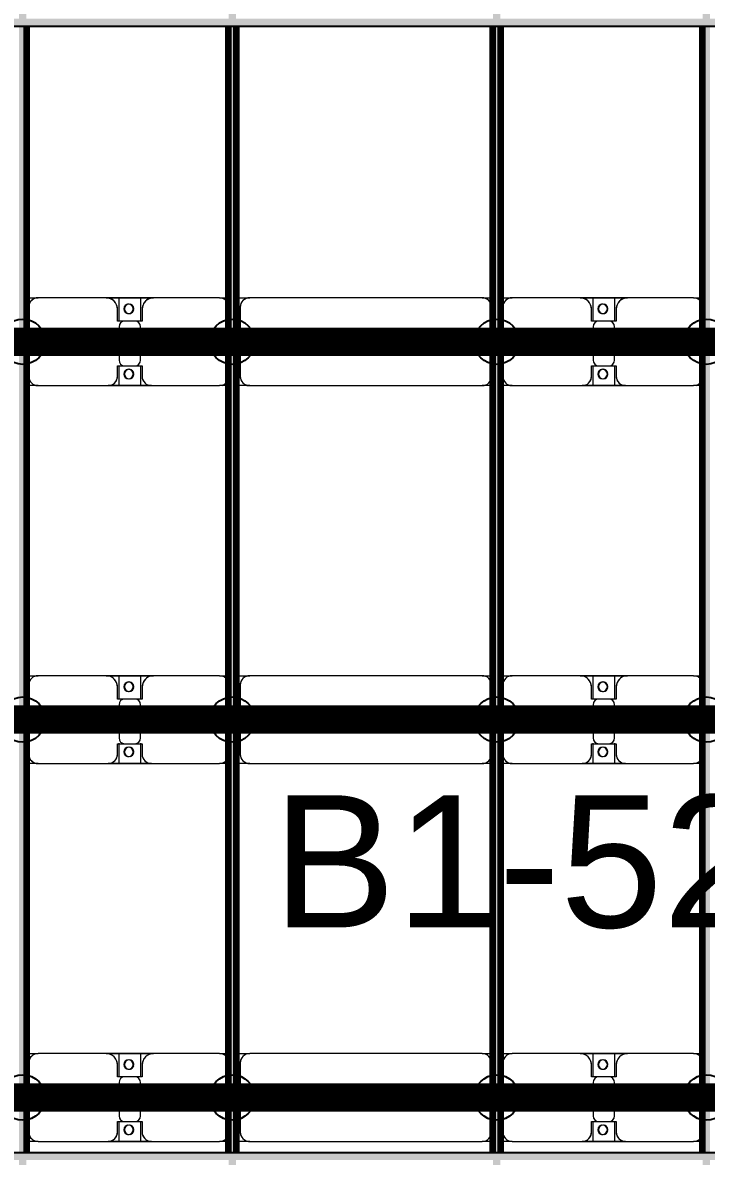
# Model space of a CAD drawing. Header units: millimetres. Extents: x -268744 to 115753, y -96240 to -10461.
# Drawn here: x -253344 to -249724, y -28627 to -22627 of the extents above; entities that cross this region are included whole.
import ezdxf

# ---------------------------------------------------------------- set-up
doc = ezdxf.new("R2010")
doc.units = ezdxf.units.MM
doc.layers.add('A-GENM', color=13, linetype='Continuous', lineweight=9)
doc.layers.add('S-BEAM', color=12, linetype='Continuous', lineweight=9)
doc.layers.add('GC-GHI CHU', color=2, linetype='Continuous')
doc.layers.add('GC-HOP 40x60 GIA CUONG', color=1, linetype='Continuous')
doc.styles.add('GC_VN', font='arial.ttf')

# ---------------------------------------------------------------- blocks, each defined once
blk = doc.blocks.new('Dầm C52 - Dầm C52-102503-KHUNG KẾT CẤU BÈ PIN 1')
at = {"layer": 'S-BEAM', "lineweight": 140}
h = blk.add_hatch(color=1, dxfattribs=at)
h.paths.add_polyline_path([(-25480.9, 20), (-25480.9, -20), (-25440.9, -20), (-25440.9, 20)])
h.paths.add_polyline_path([(-25400.9, 20), (-25400.9, -20), (-19440.9, -20), (-19443, 20), (-24983.5, 20)])
h.paths.add_polyline_path([(-19400.9, 20), (-19400.9, -20), (-13440.9, -20), (-13440.9, 20), (-17596.2, 20)])
h.paths.add_polyline_path([(-13400.9, -20), (-7440.9, -20), (-7440.9, 20), (-13400.9, 20)])
h.paths.add_polyline_path([(-7400.9, -20), (-1440.9, -20), (-1440.9, 20), (-7400.9, 20)])
h.paths.add_polyline_path([(-1400.9, -20), (4559.1, -20), (4559.1, 20), (-1400.9, 20)])
h.paths.add_polyline_path([(4599.1, -20), (10559.1, -20), (10559.1, 20), (4599.1, 20)])
h.paths.add_polyline_path([(10599.1, 20), (10599.1, -20), (16559.1, -20), (16559.1, 20), (11952.8, 20)])
h.paths.add_polyline_path([(16599.1, -20), (22559.1, -20), (22559.1, 20), (16599.1, 20)])
h.paths.add_polyline_path([(22599.1, -20), (25259.1, -20), (25259.1, 20), (22599.1, 20)])
h.paths.add_polyline_path([(25299.1, -20), (25441.8, -20), (25441.8, 20), (25299.1, 20)])
at = {"layer": 'S-BEAM', "color": 1, "lineweight": 140}
blk.add_line((22559.1, -20), (16599.1, -20), dxfattribs=at)
blk = doc.blocks.new('Dầm C52 - Dầm C52-102502-KHUNG KẾT CẤU BÈ PIN 1')
at = {"layer": 'S-BEAM', "lineweight": 140}
h = blk.add_hatch(color=1, dxfattribs=at)
h.paths.add_polyline_path([(-25480.9, 20), (-25480.9, -20), (-25440.9, -20), (-25440.9, 20)])
h.paths.add_polyline_path([(-25400.9, 20), (-25400.9, -20), (-19440.9, -20), (-19443, 20), (-24983.5, 20)])
h.paths.add_polyline_path([(-19400.9, 20), (-19400.9, -20), (-13440.9, -20), (-13440.9, 20), (-18981.3, 20)])
h.paths.add_polyline_path([(-13400.9, -20), (-7440.9, -20), (-7440.9, 20), (-13400.9, 20)])
h.paths.add_polyline_path([(-7400.9, -20), (-1440.9, -20), (-1440.9, 20), (-7400.9, 20)])
h.paths.add_polyline_path([(-1400.9, -20), (4559.1, -20), (4559.1, 20), (-1400.9, 20)])
h.paths.add_polyline_path([(4599.1, 20), (4599.1, -20), (10559.1, -20), (10559.1, 20), (5027.2, 20)])
h.paths.add_polyline_path([(10599.1, -20), (16559.1, -20), (16559.1, 20), (10599.1, 20)])
h.paths.add_polyline_path([(16599.1, 20), (16599.1, -20), (22559.1, -20), (22559.1, 20), (17031.5, 20)])
h.paths.add_polyline_path([(22599.1, -20), (25259.1, -20), (25259.1, 20), (22599.1, 20)])
h.paths.add_polyline_path([(25299.1, -20), (25480.9, -20), (25480.9, 20), (25299.1, 20)])
at = {"layer": 'S-BEAM', "color": 1, "lineweight": 140}
for p, q in [((16599.1, 20), (22559.1, 20)), ((22559.1, -20), (16599.1, -20))]:
    blk.add_line(p, q, dxfattribs=at)
blk = doc.blocks.new('Dầm C52 - Dầm C52-V19-KHUNG KẾT CẤU BÈ PIN 1')
at = {"layer": 'S-BEAM', "lineweight": 140}
h = blk.add_hatch(color=1, dxfattribs=at)
h.paths.add_polyline_path([(-25480.9, 20), (-25480.9, -20), (-25440.9, -20), (-25445.2, 20)])
h.paths.add_polyline_path([(-25400.9, -20), (-19440.9, -20), (-19443, 20), (-25400.9, 20)])
h.paths.add_polyline_path([(-19400.9, -20), (-13440.9, -20), (-13440.9, 20), (-19400.9, 20)])
h.paths.add_polyline_path([(-13400.9, -20), (-7440.9, -20), (-7440.9, 20), (-13400.9, 20)])
h.paths.add_polyline_path([(-7400.9, -20), (-1440.9, -20), (-1440.9, 20), (-7400.9, 20)])
h.paths.add_polyline_path([(-1400.9, -20), (4559.1, -20), (4559.1, 20), (-1400.9, 20)])
h.paths.add_polyline_path([(4599.1, -20), (10559.1, -20), (10559.1, 20), (4599.1, 20)])
h.paths.add_polyline_path([(10599.1, -20), (16559.1, -20), (16559.1, 20), (10599.1, 20)])
h.paths.add_polyline_path([(16599.1, -20), (22559.1, -20), (22559.1, 20), (16599.1, 20)])
h.paths.add_polyline_path([(22599.1, -20), (25259.1, -20), (25259.1, 20), (22599.1, 20)])
h.paths.add_polyline_path([(25299.1, 20), (25299.1, -20), (25441.8, -20), (25441.8, 20)])
at = {"layer": 'S-BEAM', "color": 1, "lineweight": 140}
for p, q in [((16599.1, 20), (22559.1, 20)), ((22559.1, -20), (16599.1, -20))]:
    blk.add_line(p, q, dxfattribs=at)
blk = doc.blocks.new('Dầm C52 - Dầm C52-V1-KHUNG KẾT CẤU BÈ PIN 1')
at = {"layer": 'S-BEAM', "lineweight": 140}
h = blk.add_hatch(color=1, dxfattribs=at)
h.paths.add_polyline_path([(-25480.9, 20), (-25480.9, -20), (-25440.9, -20), (-25445.2, 20)])
h.paths.add_polyline_path([(-25400.9, -20), (-19440.9, -20), (-19443, 20), (-25400.9, 20)])
h.paths.add_polyline_path([(-19400.9, 20), (-19400.9, -20), (-13440.9, -20), (-13440.9, 20), (-18981.3, 20)])
h.paths.add_polyline_path([(-13400.9, -20), (-7440.9, -20), (-7440.9, 20), (-13400.9, 20)])
h.paths.add_polyline_path([(-7400.9, 20), (-7400.9, -20), (-1440.9, -20), (-1440.9, 20), (-6977, 20)])
h.paths.add_polyline_path([(-1400.9, -20), (4559.1, -20), (4559.1, 20), (-1400.9, 20)])
h.paths.add_polyline_path([(4599.1, 20), (4599.1, -20), (10559.1, -20), (10559.1, 20), (5027.2, 20)])
h.paths.add_polyline_path([(10599.1, -20), (16559.1, -20), (16559.1, 20), (10599.1, 20)])
h.paths.add_polyline_path([(16599.1, 20), (16599.1, -20), (22559.1, -20), (22559.1, 20), (17031.5, 20)])
h.paths.add_polyline_path([(22599.1, -20), (25259.1, -20), (25259.1, 20), (22599.1, 20)])
h.paths.add_polyline_path([(25299.1, -20), (25480.9, -20), (25480.9, 20), (25299.1, 20)])
at = {"layer": 'S-BEAM', "color": 1, "lineweight": 140}
blk.add_line((16599.1, 20), (22559.1, 20), dxfattribs=at)
blk = doc.blocks.new('Dai phao do pin - DẢI PHAO ĐỠ PIN-V17-KHUNG KẾT CẤU BÈ PIN 1')
at = {"layer": 'A-GENM', "color": 7}
for p, q in [((707.6, 241.6), (769.7, 241.6)), ((707.6, 241.6), (769.7, 241.6)), ((1129.7, 241.6), (769.7, 241.6)), ((1129.7, 241.6), (1312.2, 241.6)), ((1312.2, 241.6), (1129.7, 241.6)), ((1197.8, 241.6), (1380.3, 241.6)), ((1197.8, 116.2), (1197.8, 241.6)), ((1380.3, 241.6), (1197.8, 241.6)), ((1312.2, 241.6), (1312.2, 116.2)), ((1730.3, 241.6), (1380.3, 241.6)), ((1730.3, 241.6), (1777.6, 241.6)), ((1730.3, 241.6), (1777.6, 241.6)), ((1817.6, 241.6), (1889.7, 241.6)), ((1817.6, 241.6), (1889.7, 241.6)), ((3120.3, 241.6), (1889.7, 241.6)), ((3120.3, 241.6), (3177.6, 241.6)), ((3120.3, 241.6), (3177.6, 241.6)), ((3217.6, 241.6), (3279.7, 241.6)), ((3217.6, 241.6), (3279.7, 241.6)), ((3639.7, 241.6), (3279.7, 241.6)), ((3639.7, 241.6), (3822.2, 241.6)), ((3822.2, 241.6), (3639.7, 241.6)), ((3707.8, 241.6), (3890.3, 241.6)), ((3707.8, 116.2), (3707.8, 241.6)), ((3890.3, 241.6), (3707.8, 241.6)), ((3822.2, 241.6), (3822.2, 116.2)), ((4240.3, 241.6), (3890.3, 241.6)), ((4240.3, 241.6), (4287.6, 241.6)), ((4240.3, 241.6), (4287.6, 241.6)), ((719.7, 191.6), (719.7, -173.4)), ((1189.7, 118.2), (1189.7, 181.6)), ((1320.3, 181.6), (1320.3, 118.2)), ((1839.7, 191.6), (1839.7, -173.4)), ((3170.3, -173.4), (3170.3, 191.6)), ((3229.7, 191.6), (3229.7, -173.4)), ((3699.7, 118.2), (3699.7, 181.6)), ((3830.3, 181.6), (3830.3, 118.2)), ((1282.2, 118.2), (1189.7, 118.2)), ((1197.8, 88.2), (1197.8, -88.2)), ((1320.3, 118.2), (1227.8, 118.2)), ((1312.2, -88.2), (1312.2, 88.2)), ((3792.2, 118.2), (3699.7, 118.2)), ((3707.8, 88.2), (3707.8, -88.2)), ((3830.3, 118.2), (3737.8, 118.2)), ((3822.2, -88.2), (3822.2, 88.2)), ((1189.7, -173.4), (1189.7, -118.2)), ((1189.7, -118.2), (1282.2, -118.2)), ((1197.8, -223.4), (1197.8, -116.2)), ((1227.8, -118.2), (1320.3, -118.2)), ((1312.2, -116.2), (1312.2, -223.4)), ((1320.3, -118.2), (1320.3, -173.4)), ((3699.7, -173.4), (3699.7, -118.2)), ((3699.7, -118.2), (3792.2, -118.2)), ((3707.8, -223.4), (3707.8, -116.2)), ((3737.8, -118.2), (3830.3, -118.2)), ((3822.2, -116.2), (3822.2, -223.4)), ((3830.3, -118.2), (3830.3, -173.4)), ((769.7, -223.4), (707.6, -223.4)), ((769.7, -223.4), (707.6, -223.4)), ((769.7, -223.4), (1139.7, -223.4)), ((1312.2, -223.4), (1139.7, -223.4)), ((1139.7, -223.4), (1312.2, -223.4)), ((1370.3, -223.4), (1197.8, -223.4)), ((1197.8, -223.4), (1370.3, -223.4)), ((1370.3, -223.4), (1730.3, -223.4)), ((1777.6, -223.4), (1730.3, -223.4)), ((1777.6, -223.4), (1730.3, -223.4)), ((1889.7, -223.4), (1817.6, -223.4)), ((1889.7, -223.4), (1817.6, -223.4)), ((1889.7, -223.4), (3120.3, -223.4)), ((3177.6, -223.4), (3120.3, -223.4)), ((3177.6, -223.4), (3120.3, -223.4)), ((3279.7, -223.4), (3217.6, -223.4)), ((3279.7, -223.4), (3217.6, -223.4)), ((3279.7, -223.4), (3649.7, -223.4)), ((3822.2, -223.4), (3649.7, -223.4)), ((3649.7, -223.4), (3822.2, -223.4)), ((3880.3, -223.4), (3707.8, -223.4)), ((3707.8, -223.4), (3880.3, -223.4)), ((3880.3, -223.4), (4240.3, -223.4)), ((4287.6, -223.4), (4240.3, -223.4)), ((4287.6, -223.4), (4240.3, -223.4))]:
    blk.add_line(p, q, dxfattribs=at)
for centre, radius, start, end in [((769.7, 191.6), 50, 90, 180), ((1129.7, 181.6), 60, 360, 90), ((1380.3, 181.6), 60, 90, 180), ((1730.3, 191.6), 50, 30, 90), ((1889.7, 191.6), 50, 90, 180), ((3120.3, 191.6), 50, 360, 90), ((3120.3, 191.6), 50, 55.88654, 90), ((3279.7, 191.6), 50, 90, 180), ((3639.7, 181.6), 60, 360, 90), ((3890.3, 181.6), 60, 90, 180), ((4240.3, 191.6), 50, 30, 90), ((769.7, 191.6), 50, 105, 180), ((1129.7, 181.6), 60, 360, 60), ((1248.6, 183.2), 25, 360, 180), ((1248.6, 183.2), 25, 180, 360), ((1248.6, 183.2), 25, 360, 165), ((1251.4, 183.2), 25, 0, 180), ((1251.4, 183.2), 25, 90, 180), ((1251.4, 183.2), 25, 180, 360), ((1251.4, 183.2), 25, 180, 300), ((1248.6, 183.2), 25, 210, 360), ((1251.4, 183.2), 25, 15, 75), ((1380.3, 181.6), 60, 120, 180), ((1730.3, 191.6), 50, 30, 75), ((1889.7, 191.6), 50, 150, 180), ((1889.7, 191.6), 50, 105, 135), ((3120.3, 191.6), 50, 15, 30), ((3279.7, 191.6), 50, 105, 180), ((3639.7, 181.6), 60, 360, 60), ((3758.6, 183.2), 25, 0, 180), ((3758.6, 183.2), 25, 180, 0), ((3758.6, 183.2), 25, 360, 165), ((3761.4, 183.2), 25, 0, 180), ((3761.4, 183.2), 25, 90, 180), ((3761.4, 183.2), 25, 180, 0), ((3761.4, 183.2), 25, 180, 300), ((3758.6, 183.2), 25, 255.77995, 360), ((3761.4, 183.2), 25, 15, 75), ((3890.3, 181.6), 60, 120, 180), ((4240.3, 191.6), 50, 30, 75), ((1251.4, 183.2), 25, 330, 345), ((3758.6, 183.2), 25, 210, 255), ((3761.4, 183.2), 25, 330, 345), ((1227.8, 88.2), 30, 90, 180), ((1282.2, 88.2), 30, 360, 90), ((3737.8, 88.2), 30, 90, 180), ((3792.2, 88.2), 30, 360, 90), ((1227.8, -88.2), 30, 180, 270), ((1282.2, -88.2), 30, 270, 360), ((3737.8, -88.2), 30, 180, 270), ((3792.2, -88.2), 30, 270, 360), ((769.7, -173.4), 50, 180, 270), ((769.7, -173.4), 50, 180, 255), ((1139.7, -173.4), 50, 270, 360), ((1139.7, -173.4), 50, 285, 360), ((1248.6, -161.8), 25, 0, 180), ((1248.6, -161.8), 25, 180, 0), ((1248.6, -161.8), 25, 105, 165), ((1248.6, -161.8), 25, 195, 0), ((1251.4, -161.8), 25, 0, 180), ((1251.4, -161.8), 25, 105, 180), ((1251.4, -161.8), 25, 180, 0), ((1251.4, -161.8), 25, 180, 270), ((1248.6, -161.8), 25, 360, 75), ((1251.4, -161.8), 25, 15, 75), ((1251.4, -161.8), 25, 285, 345), ((1370.3, -173.4), 50, 180, 270), ((1370.3, -173.4), 50, 180, 255), ((1889.7, -173.4), 50, 180, 270), ((1889.7, -173.4), 50, 180, 210), ((3120.3, -173.4), 50, 270, 360), ((3120.3, -173.4), 50, 330, 360), ((3279.7, -173.4), 50, 180, 270), ((3279.7, -173.4), 50, 180, 255), ((3649.7, -173.4), 50, 270, 0), ((3649.7, -173.4), 50, 285, 0), ((3758.6, -161.8), 25, 0, 180), ((3758.6, -161.8), 25, 180, 0), ((3758.6, -161.8), 25, 105, 165), ((3758.6, -161.8), 25, 195, 0), ((3761.4, -161.8), 25, 0, 180), ((3761.4, -161.8), 25, 105, 180), ((3761.4, -161.8), 25, 180, 0), ((3761.4, -161.8), 25, 180, 270), ((3758.6, -161.8), 25, 0, 75), ((3761.4, -161.8), 25, 15, 75), ((3761.4, -161.8), 25, 285, 345), ((3880.3, -173.4), 50, 180, 270), ((3880.3, -173.4), 50, 180, 255), ((1730.3, -173.4), 50, 270, 330), ((1730.3, -173.4), 50, 285, 330), ((1889.7, -173.4), 50, 240, 270), ((3120.3, -173.4), 50, 285, 300), ((4240.3, -173.4), 50, 270, 330), ((4240.3, -173.4), 50, 285, 330)]:
    blk.add_arc(centre, radius, start, end, dxfattribs=at)
blk = doc.blocks.new('Dai phao do pin - DẢI PHAO ĐỠ PIN-V22-KHUNG KẾT CẤU BÈ PIN 1')
at = {"layer": 'A-GENM', "color": 7}
for p, q in [((707.6, 241.6), (769.7, 241.6)), ((707.6, 241.6), (769.7, 241.6)), ((1129.7, 241.6), (769.7, 241.6)), ((1129.7, 241.6), (1312.2, 241.6)), ((1312.2, 241.6), (1129.7, 241.6)), ((1197.8, 241.6), (1380.3, 241.6)), ((1197.8, 116.2), (1197.8, 241.6)), ((1380.3, 241.6), (1197.8, 241.6)), ((1312.2, 241.6), (1312.2, 116.2)), ((1730.3, 241.6), (1380.3, 241.6)), ((1730.3, 241.6), (1777.6, 241.6)), ((1730.3, 241.6), (1777.6, 241.6)), ((1817.6, 241.6), (1889.7, 241.6)), ((1817.6, 241.6), (1889.7, 241.6)), ((3120.3, 241.6), (1889.7, 241.6)), ((3120.3, 241.6), (3177.6, 241.6)), ((3120.3, 241.6), (3177.6, 241.6)), ((3217.6, 241.6), (3279.7, 241.6)), ((3217.6, 241.6), (3279.7, 241.6)), ((3639.7, 241.6), (3279.7, 241.6)), ((3639.7, 241.6), (3822.2, 241.6)), ((3822.2, 241.6), (3639.7, 241.6)), ((3707.8, 241.6), (3890.3, 241.6)), ((3707.8, 116.2), (3707.8, 241.6)), ((3890.3, 241.6), (3707.8, 241.6)), ((3822.2, 241.6), (3822.2, 116.2)), ((4240.3, 241.6), (3890.3, 241.6)), ((4240.3, 241.6), (4287.6, 241.6)), ((4240.3, 241.6), (4287.6, 241.6)), ((719.7, 191.6), (719.7, -173.4)), ((1189.7, 118.2), (1189.7, 181.6)), ((1320.3, 181.6), (1320.3, 118.2)), ((1839.7, 191.6), (1839.7, -173.4)), ((3170.3, -173.4), (3170.3, 191.6)), ((3229.7, 191.6), (3229.7, -173.4)), ((3699.7, 118.2), (3699.7, 181.6)), ((3830.3, 181.6), (3830.3, 118.2)), ((1282.2, 118.2), (1189.7, 118.2)), ((1197.8, 88.2), (1197.8, -88.2)), ((1320.3, 118.2), (1227.8, 118.2)), ((1312.2, -88.2), (1312.2, 88.2)), ((3792.2, 118.2), (3699.7, 118.2)), ((3707.8, 88.2), (3707.8, -88.2)), ((3830.3, 118.2), (3737.8, 118.2)), ((3822.2, -88.2), (3822.2, 88.2)), ((1189.7, -173.4), (1189.7, -118.2)), ((1189.7, -118.2), (1282.2, -118.2)), ((1197.8, -223.4), (1197.8, -116.2)), ((1227.8, -118.2), (1320.3, -118.2)), ((1312.2, -116.2), (1312.2, -223.4)), ((1320.3, -118.2), (1320.3, -173.4)), ((3699.7, -173.4), (3699.7, -118.2)), ((3699.7, -118.2), (3792.2, -118.2)), ((3707.8, -223.4), (3707.8, -116.2)), ((3737.8, -118.2), (3830.3, -118.2)), ((3822.2, -116.2), (3822.2, -223.4)), ((3830.3, -118.2), (3830.3, -173.4)), ((769.7, -223.4), (707.6, -223.4)), ((769.7, -223.4), (707.6, -223.4)), ((769.7, -223.4), (1139.7, -223.4)), ((1312.2, -223.4), (1139.7, -223.4)), ((1139.7, -223.4), (1312.2, -223.4)), ((1370.3, -223.4), (1197.8, -223.4)), ((1197.8, -223.4), (1370.3, -223.4)), ((1370.3, -223.4), (1730.3, -223.4)), ((1777.6, -223.4), (1730.3, -223.4)), ((1777.6, -223.4), (1730.3, -223.4)), ((1889.7, -223.4), (1817.6, -223.4)), ((1889.7, -223.4), (1817.6, -223.4)), ((1889.7, -223.4), (3120.3, -223.4)), ((3177.6, -223.4), (3120.3, -223.4)), ((3177.6, -223.4), (3120.3, -223.4)), ((3279.7, -223.4), (3217.6, -223.4)), ((3279.7, -223.4), (3217.6, -223.4)), ((3279.7, -223.4), (3649.7, -223.4)), ((3822.2, -223.4), (3649.7, -223.4)), ((3649.7, -223.4), (3822.2, -223.4)), ((3880.3, -223.4), (3707.8, -223.4)), ((3707.8, -223.4), (3880.3, -223.4)), ((3880.3, -223.4), (4240.3, -223.4)), ((4287.6, -223.4), (4240.3, -223.4)), ((4287.6, -223.4), (4240.3, -223.4))]:
    blk.add_line(p, q, dxfattribs=at)
for centre, radius, start, end in [((769.7, 191.6), 50, 90, 180), ((1129.7, 181.6), 60, 360, 90), ((1380.3, 181.6), 60, 90, 180), ((1730.3, 191.6), 50, 30, 90), ((1889.7, 191.6), 50, 90, 180), ((3120.3, 191.6), 50, 360, 90), ((3120.3, 191.6), 50, 55.88654, 90), ((3279.7, 191.6), 50, 90, 180), ((3639.7, 181.6), 60, 360, 90), ((3890.3, 181.6), 60, 90, 180), ((4240.3, 191.6), 50, 30, 90), ((769.7, 191.6), 50, 105, 180), ((1129.7, 181.6), 60, 360, 60), ((1248.6, 183.2), 25, 360, 180), ((1248.6, 183.2), 25, 180, 360), ((1248.6, 183.2), 25, 360, 165), ((1251.4, 183.2), 25, 0, 180), ((1251.4, 183.2), 25, 90, 180), ((1251.4, 183.2), 25, 180, 360), ((1251.4, 183.2), 25, 180, 300), ((1248.6, 183.2), 25, 210, 360), ((1251.4, 183.2), 25, 15, 75), ((1380.3, 181.6), 60, 120, 180), ((1730.3, 191.6), 50, 30, 75), ((1889.7, 191.6), 50, 150, 180), ((1889.7, 191.6), 50, 105, 135), ((3120.3, 191.6), 50, 15, 30), ((3279.7, 191.6), 50, 105, 180), ((3639.7, 181.6), 60, 360, 60), ((3758.6, 183.2), 25, 0, 180), ((3758.6, 183.2), 25, 180, 0), ((3758.6, 183.2), 25, 360, 165), ((3761.4, 183.2), 25, 0, 180), ((3761.4, 183.2), 25, 90, 180), ((3761.4, 183.2), 25, 180, 0), ((3761.4, 183.2), 25, 180, 300), ((3758.6, 183.2), 25, 255.77995, 360), ((3761.4, 183.2), 25, 15, 75), ((3890.3, 181.6), 60, 120, 180), ((4240.3, 191.6), 50, 30, 75), ((1251.4, 183.2), 25, 330, 345), ((3758.6, 183.2), 25, 210, 255), ((3761.4, 183.2), 25, 330, 345), ((1227.8, 88.2), 30, 90, 180), ((1282.2, 88.2), 30, 360, 90), ((3737.8, 88.2), 30, 90, 180), ((3792.2, 88.2), 30, 360, 90), ((1227.8, -88.2), 30, 180, 270), ((1282.2, -88.2), 30, 270, 360), ((3737.8, -88.2), 30, 180, 270), ((3792.2, -88.2), 30, 270, 360), ((769.7, -173.4), 50, 180, 270), ((769.7, -173.4), 50, 180, 255), ((1139.7, -173.4), 50, 270, 360), ((1139.7, -173.4), 50, 285, 360), ((1248.6, -161.8), 25, 0, 180), ((1248.6, -161.8), 25, 180, 0), ((1248.6, -161.8), 25, 105, 165), ((1248.6, -161.8), 25, 195, 0), ((1251.4, -161.8), 25, 0, 180), ((1251.4, -161.8), 25, 105, 180), ((1251.4, -161.8), 25, 180, 0), ((1251.4, -161.8), 25, 180, 270), ((1248.6, -161.8), 25, 360, 75), ((1251.4, -161.8), 25, 15, 75), ((1251.4, -161.8), 25, 285, 345), ((1370.3, -173.4), 50, 180, 270), ((1370.3, -173.4), 50, 180, 255), ((1889.7, -173.4), 50, 180, 270), ((1889.7, -173.4), 50, 180, 210), ((3120.3, -173.4), 50, 270, 360), ((3120.3, -173.4), 50, 330, 360), ((3279.7, -173.4), 50, 180, 270), ((3279.7, -173.4), 50, 180, 255), ((3649.7, -173.4), 50, 270, 0), ((3649.7, -173.4), 50, 285, 0), ((3758.6, -161.8), 25, 0, 180), ((3758.6, -161.8), 25, 180, 0), ((3758.6, -161.8), 25, 105, 165), ((3758.6, -161.8), 25, 195, 0), ((3761.4, -161.8), 25, 0, 180), ((3761.4, -161.8), 25, 105, 180), ((3761.4, -161.8), 25, 180, 0), ((3761.4, -161.8), 25, 180, 270), ((3758.6, -161.8), 25, 0, 75), ((3761.4, -161.8), 25, 15, 75), ((3761.4, -161.8), 25, 285, 345), ((3880.3, -173.4), 50, 180, 270), ((3880.3, -173.4), 50, 180, 255), ((1730.3, -173.4), 50, 270, 330), ((1730.3, -173.4), 50, 285, 330), ((1889.7, -173.4), 50, 240, 270), ((3120.3, -173.4), 50, 285, 300), ((4240.3, -173.4), 50, 270, 330), ((4240.3, -173.4), 50, 285, 330)]:
    blk.add_arc(centre, radius, start, end, dxfattribs=at)
blk = doc.blocks.new('Dai phao do pin - DẢI PHAO ĐỠ PIN-V23-KHUNG KẾT CẤU BÈ PIN 1')
at = {"layer": 'A-GENM', "color": 7}
for p, q in [((707.6, 241.6), (769.7, 241.6)), ((707.6, 241.6), (769.7, 241.6)), ((1129.7, 241.6), (769.7, 241.6)), ((1129.7, 241.6), (1312.2, 241.6)), ((1312.2, 241.6), (1129.7, 241.6)), ((1197.8, 241.6), (1380.3, 241.6)), ((1197.8, 116.2), (1197.8, 241.6)), ((1380.3, 241.6), (1197.8, 241.6)), ((1312.2, 241.6), (1312.2, 116.2)), ((1730.3, 241.6), (1380.3, 241.6)), ((1730.3, 241.6), (1777.6, 241.6)), ((1730.3, 241.6), (1777.6, 241.6)), ((1817.6, 241.6), (1889.7, 241.6)), ((1817.6, 241.6), (1889.7, 241.6)), ((3120.3, 241.6), (1889.7, 241.6)), ((3120.3, 241.6), (3177.6, 241.6)), ((3120.3, 241.6), (3177.6, 241.6)), ((3217.6, 241.6), (3279.7, 241.6)), ((3217.6, 241.6), (3279.7, 241.6)), ((3639.7, 241.6), (3279.7, 241.6)), ((3639.7, 241.6), (3822.2, 241.6)), ((3822.2, 241.6), (3639.7, 241.6)), ((3707.8, 241.6), (3890.3, 241.6)), ((3707.8, 116.2), (3707.8, 241.6)), ((3890.3, 241.6), (3707.8, 241.6)), ((3822.2, 241.6), (3822.2, 116.2)), ((4240.3, 241.6), (3890.3, 241.6)), ((4240.3, 241.6), (4287.6, 241.6)), ((4240.3, 241.6), (4287.6, 241.6)), ((719.7, 191.6), (719.7, -173.4)), ((1189.7, 118.2), (1189.7, 181.6)), ((1320.3, 181.6), (1320.3, 118.2)), ((1839.7, 191.6), (1839.7, -173.4)), ((3170.3, -173.4), (3170.3, 191.6)), ((3229.7, 191.6), (3229.7, -173.4)), ((3699.7, 118.2), (3699.7, 181.6)), ((3830.3, 181.6), (3830.3, 118.2)), ((1282.2, 118.2), (1189.7, 118.2)), ((1197.8, 88.2), (1197.8, -88.2)), ((1320.3, 118.2), (1227.8, 118.2)), ((1312.2, -88.2), (1312.2, 88.2)), ((3792.2, 118.2), (3699.7, 118.2)), ((3707.8, 88.2), (3707.8, -88.2)), ((3830.3, 118.2), (3737.8, 118.2)), ((3822.2, -88.2), (3822.2, 88.2)), ((1189.7, -173.4), (1189.7, -118.2)), ((1189.7, -118.2), (1282.2, -118.2)), ((1197.8, -223.4), (1197.8, -116.2)), ((1227.8, -118.2), (1320.3, -118.2)), ((1312.2, -116.2), (1312.2, -223.4)), ((1320.3, -118.2), (1320.3, -173.4)), ((3699.7, -173.4), (3699.7, -118.2)), ((3699.7, -118.2), (3792.2, -118.2)), ((3707.8, -223.4), (3707.8, -116.2)), ((3737.8, -118.2), (3830.3, -118.2)), ((3822.2, -116.2), (3822.2, -223.4)), ((3830.3, -118.2), (3830.3, -173.4)), ((769.7, -223.4), (707.6, -223.4)), ((769.7, -223.4), (707.6, -223.4)), ((769.7, -223.4), (1139.7, -223.4)), ((1312.2, -223.4), (1139.7, -223.4)), ((1139.7, -223.4), (1312.2, -223.4)), ((1370.3, -223.4), (1197.8, -223.4)), ((1197.8, -223.4), (1370.3, -223.4)), ((1370.3, -223.4), (1730.3, -223.4)), ((1777.6, -223.4), (1730.3, -223.4)), ((1777.6, -223.4), (1730.3, -223.4)), ((1889.7, -223.4), (1817.6, -223.4)), ((1889.7, -223.4), (1817.6, -223.4)), ((1889.7, -223.4), (3120.3, -223.4)), ((3177.6, -223.4), (3120.3, -223.4)), ((3177.6, -223.4), (3120.3, -223.4)), ((3279.7, -223.4), (3217.6, -223.4)), ((3279.7, -223.4), (3217.6, -223.4)), ((3279.7, -223.4), (3649.7, -223.4)), ((3822.2, -223.4), (3649.7, -223.4)), ((3649.7, -223.4), (3822.2, -223.4)), ((3880.3, -223.4), (3707.8, -223.4)), ((3707.8, -223.4), (3880.3, -223.4)), ((3880.3, -223.4), (4240.3, -223.4)), ((4287.6, -223.4), (4240.3, -223.4)), ((4287.6, -223.4), (4240.3, -223.4))]:
    blk.add_line(p, q, dxfattribs=at)
for centre, radius, start, end in [((769.7, 191.6), 50, 90, 180), ((1129.7, 181.6), 60, 360, 90), ((1380.3, 181.6), 60, 90, 180), ((1730.3, 191.6), 50, 30, 90), ((1889.7, 191.6), 50, 90, 180), ((3120.3, 191.6), 50, 360, 90), ((3120.3, 191.6), 50, 55.88654, 90), ((3279.7, 191.6), 50, 90, 180), ((3639.7, 181.6), 60, 360, 90), ((3890.3, 181.6), 60, 90, 180), ((4240.3, 191.6), 50, 30, 90), ((769.7, 191.6), 50, 105, 180), ((1129.7, 181.6), 60, 360, 60), ((1248.6, 183.2), 25, 360, 180), ((1248.6, 183.2), 25, 180, 360), ((1248.6, 183.2), 25, 360, 165), ((1251.4, 183.2), 25, 0, 180), ((1251.4, 183.2), 25, 90, 180), ((1251.4, 183.2), 25, 180, 360), ((1251.4, 183.2), 25, 180, 300), ((1248.6, 183.2), 25, 210, 360), ((1251.4, 183.2), 25, 15, 75), ((1380.3, 181.6), 60, 120, 180), ((1730.3, 191.6), 50, 30, 75), ((1889.7, 191.6), 50, 150, 180), ((1889.7, 191.6), 50, 105, 135), ((3120.3, 191.6), 50, 15, 30), ((3279.7, 191.6), 50, 105, 180), ((3639.7, 181.6), 60, 360, 60), ((3758.6, 183.2), 25, 0, 180), ((3758.6, 183.2), 25, 180, 0), ((3758.6, 183.2), 25, 360, 165), ((3761.4, 183.2), 25, 0, 180), ((3761.4, 183.2), 25, 90, 180), ((3761.4, 183.2), 25, 180, 0), ((3761.4, 183.2), 25, 180, 300), ((3758.6, 183.2), 25, 255.77995, 360), ((3761.4, 183.2), 25, 15, 75), ((3890.3, 181.6), 60, 120, 180), ((4240.3, 191.6), 50, 30, 75), ((1251.4, 183.2), 25, 330, 345), ((3758.6, 183.2), 25, 210, 255), ((3761.4, 183.2), 25, 330, 345), ((1227.8, 88.2), 30, 90, 180), ((1282.2, 88.2), 30, 360, 90), ((3737.8, 88.2), 30, 90, 180), ((3792.2, 88.2), 30, 360, 90), ((1227.8, -88.2), 30, 180, 270), ((1282.2, -88.2), 30, 270, 360), ((3737.8, -88.2), 30, 180, 270), ((3792.2, -88.2), 30, 270, 360), ((769.7, -173.4), 50, 180, 270), ((769.7, -173.4), 50, 180, 255), ((1139.7, -173.4), 50, 270, 360), ((1139.7, -173.4), 50, 285, 360), ((1248.6, -161.8), 25, 0, 180), ((1248.6, -161.8), 25, 180, 0), ((1248.6, -161.8), 25, 105, 165), ((1248.6, -161.8), 25, 195, 0), ((1251.4, -161.8), 25, 0, 180), ((1251.4, -161.8), 25, 105, 180), ((1251.4, -161.8), 25, 180, 0), ((1251.4, -161.8), 25, 180, 270), ((1248.6, -161.8), 25, 360, 75), ((1251.4, -161.8), 25, 15, 75), ((1251.4, -161.8), 25, 285, 345), ((1370.3, -173.4), 50, 180, 270), ((1370.3, -173.4), 50, 180, 255), ((1889.7, -173.4), 50, 180, 270), ((1889.7, -173.4), 50, 180, 210), ((3120.3, -173.4), 50, 270, 360), ((3120.3, -173.4), 50, 330, 360), ((3279.7, -173.4), 50, 180, 270), ((3279.7, -173.4), 50, 180, 255), ((3649.7, -173.4), 50, 270, 0), ((3649.7, -173.4), 50, 285, 0), ((3758.6, -161.8), 25, 0, 180), ((3758.6, -161.8), 25, 180, 0), ((3758.6, -161.8), 25, 105, 165), ((3758.6, -161.8), 25, 195, 0), ((3761.4, -161.8), 25, 0, 180), ((3761.4, -161.8), 25, 105, 180), ((3761.4, -161.8), 25, 180, 0), ((3761.4, -161.8), 25, 180, 270), ((3758.6, -161.8), 25, 0, 75), ((3761.4, -161.8), 25, 15, 75), ((3761.4, -161.8), 25, 285, 345), ((3880.3, -173.4), 50, 180, 270), ((3880.3, -173.4), 50, 180, 255), ((1730.3, -173.4), 50, 270, 330), ((1730.3, -173.4), 50, 285, 330), ((1889.7, -173.4), 50, 240, 270), ((3120.3, -173.4), 50, 285, 300), ((4240.3, -173.4), 50, 270, 330), ((4240.3, -173.4), 50, 285, 330)]:
    blk.add_arc(centre, radius, start, end, dxfattribs=at)
blk = doc.blocks.new('Dầm C52 - Hộp 40x60-V24-KHUNG KẾT CẤU BÈ PIN 1')
at = {"layer": 'S-BEAM', "lineweight": 25}
blk.add_hatch(color=4, dxfattribs=at).paths.add_polyline_path([(-145811, -20), (145811, -20), (145811, 20), (-145811, 20)])
at = {"layer": 'S-BEAM', "color": 4, "lineweight": 25}
blk.add_line((-145811, 20), (145811, 20), dxfattribs=at)
blk = doc.blocks.new('Dầm C52 - Hộp 40x60-104813-KHUNG KẾT CẤU BÈ PIN 1')
at = {"layer": 'S-BEAM', "lineweight": 25}
blk.add_hatch(color=4, dxfattribs=at).paths.add_polyline_path([(-145811, -20), (145811, -20), (145811, 20), (-145811, 20)])
at = {"layer": 'S-BEAM', "color": 4, "lineweight": 25}
blk.add_line((145811, -20), (-145811, -20), dxfattribs=at)
blk = doc.blocks.new('be pin 1_rvt-1-KHUNG KẾT CẤU BÈ PIN 1')
at = {"layer": 'A-GENM', "lineweight": 9}
for name, p in [('Dai phao do pin - DẢI PHAO ĐỠ PIN-V23-KHUNG KẾT CẤU BÈ PIN 1', (-254031.8, -24324.7)), ('Dai phao do pin - DẢI PHAO ĐỠ PIN-V22-KHUNG KẾT CẤU BÈ PIN 1', (-254031.8, -26324.7)), ('Dai phao do pin - DẢI PHAO ĐỠ PIN-V17-KHUNG KẾT CẤU BÈ PIN 1', (-254031.8, -28324.7))]:
    blk.add_blockref(name, p, dxfattribs=at)
at = {"layer": 'S-BEAM', "lineweight": 9, "rotation": 90.00000000032618}
for name, p in [('Dầm C52 - Dầm C52-102502-KHUNG KẾT CẤU BÈ PIN 1', (-252234.1, -45205.6)), ('Dầm C52 - Dầm C52-V1-KHUNG KẾT CẤU BÈ PIN 1', (-249724.1, -45205.6)), ('Dầm C52 - Dầm C52-102503-KHUNG KẾT CẤU BÈ PIN 1', (-253344.1, -45205.6)), ('Dầm C52 - Dầm C52-V19-KHUNG KẾT CẤU BÈ PIN 1', (-250834.1, -45205.6))]:
    blk.add_blockref(name, p, dxfattribs=at)
at = {"layer": 'S-BEAM', "lineweight": 9}
for name, p in [('Dầm C52 - Hộp 40x60-104813-KHUNG KẾT CẤU BÈ PIN 1', (-110896.7, -22626.5)), ('Dầm C52 - Hộp 40x60-V24-KHUNG KẾT CẤU BÈ PIN 1', (-110896.7, -28626.5))]:
    blk.add_blockref(name, p, dxfattribs=at)

msp = doc.modelspace()

# ---------------------------------------------------------------- linework, layer by layer
at = {"layer": 'GC-HOP 40x60 GIA CUONG', "const_width": 150}
for points in [[(-254181.4, -24315.6), (-239181.4, -24315.6)], [(-254181.4, -26315.6), (-239181.4, -26315.6)], [(-256520.3, -28315.6), (-241520.3, -28315.6)]]:
    msp.add_lwpolyline(points, dxfattribs=at)
at = {"layer": 'GC-HOP 40x60 GIA CUONG'}
for centre in [(-253344.1, -24315.6), (-252234.1, -24315.6), (-250834.1, -24315.6), (-249724.1, -24315.6), (-253344.1, -26315.6), (-252234.1, -26315.6), (-250834.1, -26315.6), (-249724.1, -26315.6), (-253344.1, -28315.6), (-252234.1, -28315.6), (-250834.1, -28315.6), (-249724.1, -28315.6)]:
    msp.add_circle(centre, 120, dxfattribs=at)

# ---------------------------------------------------------------- block references
at = {"lineweight": 5}
msp.add_blockref('be pin 1_rvt-1-KHUNG KẾT CẤU BÈ PIN 1', (0, 0), dxfattribs=at)

# ---------------------------------------------------------------- texts
at = {"layer": 'GC-GHI CHU', "style": 'GC_VN'}
msp.add_text('B1-52: 1×15,0 m', height=700, dxfattribs=at).set_placement((-252020.3, -27415.6))

doc.saveas('drawing.dxf')
